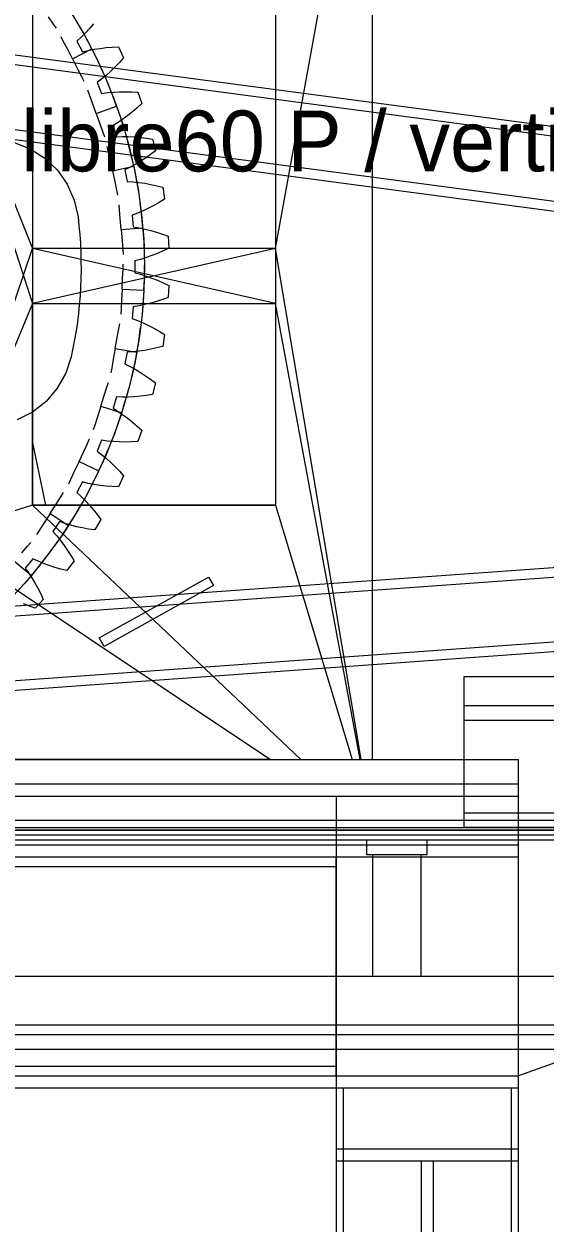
# Model space of a CAD drawing. Header units: millimetres. Extents: x -191664 to 191490, y -197311 to 10263.
# Drawn here: x 1793 to 2222, y -184551 to -183565 of the extents above; entities that cross this region are included whole.
import ezdxf

# ---------------------------------------------------------------- set-up
doc = ezdxf.new("R2010")
doc.units = ezdxf.units.MM
doc.layers.add('R15_COTAS_TRANSPORTE_P', color=1, linetype='Continuous', lineweight=0)
doc.layers.add('R15_PRENSA_RECEPCION_P', color=2, linetype='Continuous', lineweight=0)
doc.dimstyles.new('PLANTA_20', dxfattribs={"dimtxt": 50, "dimasz": 30, "dimexe": 30, "dimexo": 16, "dimgap": 20, "dimtad": 1, "dimtih": 1, "dimtoh": 1, "dimdec": 1, "dimzin": 0, "dimdsep": 46, "dimcen": 0.09, "dimadec": 0, "dimazin": 0, "dimtfac": 1, "dimtdec": 4, "dimtofl": 0, "dimtmove": 0, "dimatfit": 3, "dimfxl": 1, "dimtolj": 1, "dimtzin": 0, "dimarcsym": 0})

# ---------------------------------------------------------------- blocks, each defined once
blk = doc.blocks.new('*D133')
at = {"layer": 'Defpoints', "color": 0, "transparency": 16777216}
for p in [(439.69, -194147.98), (217.89, -194406.09), (-500, -194490), (-500, -194490), (500, -194490)]:
    blk.add_point(p, dxfattribs=at)
at = {"layer": 'R15_COTAS_TRANSPORTE_P', "color": 0, "lineweight": -2, "transparency": 16777216}
blk.add_arc((-500, -194490), 722.77, 2.37834, 17.62166, dxfattribs=at)
at = {"layer": 'R15_COTAS_TRANSPORTE_P', "color": 0, "transparency": 16777216}
for points in [[(184.12, -194272.81), (193.59, -194269.58), (179.18, -194242.8)], [(227.15, -194459.9), (217.15, -194460.11), (222.77, -194490)]]:
    blk.add_solid(points, dxfattribs=at)

msp = doc.modelspace()

# ---------------------------------------------------------------- linework, layer by layer
at = {"layer": 'R15_PRENSA_RECEPCION_P', "color": 9, "true_color": 0xb9c3c2}
for p, q in [((2000, -183750), (2080, -183310)), ((2080, -184170), (2080, -183310)), ((2495, -183685.05), (748.69, -183453.22)), ((2493.95, -183692.98), (747.64, -183461.15)), ((1720, -183550), (1800, -183750)), ((1720, -183550), (1800, -183795)), ((1800, -183550), (1800, -183750)), ((2000, -183550), (2000, -183750)), ((1812.92, -183559.51), (1817.08, -183565.51)), ((1832.55, -183556.99), (1842.66, -183574.1)), ((1817.08, -183565.51), (1819.39, -183568.85)), ((1841.11, -183571.33), (1839.08, -183567.81)), ((1843.63, -183572.75), (1840.19, -183576.22)), ((1844.66, -183577.72), (1841.11, -183571.33)), ((1842.66, -183574.1), (1851.89, -183591.7)), ((1846.95, -183569.1), (1843.63, -183572.75)), ((1850.17, -183565.28), (1846.95, -183569.1)), ((1825.4, -183579.4), (1823.55, -183575.79)), ((1828.74, -183585.9), (1825.4, -183579.4)), ((1840.19, -183576.22), (1836.64, -183579.48)), ((1836.64, -183579.48), (1841.28, -183588.16)), ((1848.91, -183585.78), (1844.66, -183577.72)), ((1860.61, -183584.8), (1865.65, -183584.42)), ((1865.65, -183584.42), (1870.76, -183584.19)), ((1870.76, -183584.19), (1874.98, -183593.1)), ((1832.9, -183594), (1828.74, -183585.9)), ((1832.9, -183594), (1848.91, -183585.78)), ((1832.9, -183594), (1837.06, -183602.11)), ((1841.28, -183588.16), (1845.97, -183587.02)), ((1845.97, -183587.02), (1850.76, -183586.09)), ((1848.91, -183585.78), (1852.98, -183593.93)), ((1850.76, -183586.09), (1855.64, -183585.36)), ((1851.89, -183591.7), (1860.22, -183609.74)), ((1852.98, -183593.93), (1856.11, -183600.54)), ((1855.64, -183585.36), (1860.61, -183584.8)), ((1874.98, -183593.1), (1871.56, -183596.91)), ((1837.06, -183602.11), (1840.4, -183608.61)), ((1856.11, -183600.54), (1857.79, -183604.24)), ((1864.48, -183604.05), (1860.82, -183607.36)), ((1868.06, -183600.56), (1864.48, -183604.05)), ((1871.56, -183596.91), (1868.06, -183600.56)), ((1840.4, -183608.61), (1842.26, -183612.22)), ((1857.06, -183610.47), (1853.2, -183613.37)), ((1853.2, -183613.37), (1856.97, -183622.47)), ((1860.82, -183607.36), (1857.06, -183610.47)), ((1860.22, -183609.74), (1867.62, -183628.19)), ((1863.47, -183617.51), (1861.92, -183613.76)), ((1846.84, -183623.46), (1845.48, -183619.64)), ((1849.3, -183630.34), (1846.84, -183623.46)), ((1856.97, -183622.47), (1861.75, -183621.79)), ((1861.75, -183621.79), (1866.61, -183621.33)), ((1866.15, -183624.31), (1863.47, -183617.51)), ((1866.61, -183621.33), (1871.54, -183621.08)), ((1871.54, -183621.08), (1876.54, -183621.02)), ((1876.54, -183621.02), (1881.59, -183621.13)), ((1881.59, -183621.13), (1886.7, -183621.4)), ((1886.7, -183621.4), (1890.02, -183630.69)), ((1852.37, -183638.92), (1849.3, -183630.34)), ((1852.37, -183638.92), (1869.32, -183632.85)), ((1869.32, -183632.85), (1866.15, -183624.31)), ((1867.62, -183628.19), (1874.07, -183646.98)), ((1869.32, -183632.85), (1872.29, -183641.47)), ((1890.02, -183630.69), (1886.25, -183634.14)), ((1852.37, -183638.92), (1855.44, -183647.5)), ((1874.53, -183643.48), (1870.49, -183646.22)), ((1872.29, -183641.47), (1874.53, -183648.43)), ((1878.5, -183640.55), (1874.53, -183643.48)), ((1882.41, -183637.43), (1878.5, -183640.55)), ((1886.25, -183634.14), (1882.41, -183637.43)), ((1855.44, -183647.5), (1857.9, -183654.38)), ((1870.49, -183646.22), (1866.36, -183648.72)), ((1866.36, -183648.72), (1869.22, -183658.14)), ((1874.07, -183646.98), (1879.57, -183666.08)), ((1874.53, -183648.43), (1875.71, -183652.31)), ((1785.01, -183662.9), (1798.26, -183668.03)), ((1857.9, -183654.38), (1859.27, -183658.2)), ((1869.22, -183658.14), (1874.04, -183657.93)), ((1874.04, -183657.93), (1878.92, -183657.96)), ((1879.61, -183666.22), (1878.56, -183662.29)), ((1878.92, -183657.96), (1883.86, -183658.19)), ((1883.86, -183658.19), (1888.84, -183658.62)), ((1888.84, -183658.62), (1893.86, -183659.22)), ((1893.86, -183659.22), (1898.91, -183659.99)), ((1898.91, -183659.99), (1901.31, -183669.56)), ((1798.26, -183668.03), (1810.25, -183675.66)), ((1862.35, -183669.94), (1861.49, -183665.98)), ((1863.89, -183677.09), (1862.35, -183669.94)), ((1879.57, -183666.08), (1884.1, -183685.43)), ((1881.38, -183673.31), (1879.61, -183666.22)), ((1897.21, -183672.63), (1893.07, -183675.52)), ((1901.31, -183669.56), (1897.21, -183672.63)), ((1810.25, -183675.66), (1820.53, -183685.48)), ((1865.82, -183685.99), (1863.89, -183677.09)), ((1865.82, -183685.99), (1883.41, -183682.19)), ((1884.64, -183680.78), (1880.35, -183683.1)), ((1883.41, -183682.19), (1881.38, -183673.31)), ((1883.41, -183682.19), (1885.23, -183691.12)), ((1888.88, -183678.25), (1884.64, -183680.78)), ((1893.07, -183675.52), (1888.88, -183678.25)), ((1820.53, -183685.48), (1828.69, -183697.11)), ((1865.82, -183685.99), (1867.74, -183694.9)), ((1880.35, -183683.1), (1876, -183685.19)), ((1876, -183685.19), (1877.92, -183694.85)), ((1884.1, -183685.43), (1887.63, -183704.99)), ((1885.23, -183691.12), (1886.54, -183698.31)), ((1828.69, -183697.11), (1834.43, -183710.12)), ((1867.74, -183694.9), (1869.28, -183702.04)), ((1869.28, -183702.04), (1870.14, -183706)), ((1877.92, -183694.85), (1882.73, -183695.11)), ((1882.73, -183695.11), (1887.59, -183695.62)), ((1886.54, -183698.31), (1887.21, -183702.32)), ((1887.59, -183695.62), (1892.48, -183696.33)), ((1892.48, -183696.33), (1897.39, -183697.24)), ((1897.39, -183697.24), (1902.33, -183698.34)), ((1902.33, -183698.34), (1907.28, -183699.6)), ((1907.28, -183699.6), (1908.73, -183709.36)), ((1834.43, -183710.12), (1837.52, -183723.99)), ((1887.63, -183704.99), (1890.17, -183724.7)), ((1889.25, -183716.61), (1888.73, -183712.58)), ((1904.35, -183712), (1899.95, -183714.48)), ((1908.73, -183709.36), (1904.35, -183712)), ((1871.66, -183718.05), (1871.33, -183714.01)), ((1872.25, -183725.33), (1871.66, -183718.05)), ((1886.54, -183720.78), (1882.01, -183722.43)), ((1882.01, -183722.43), (1882.98, -183732.23)), ((1891.04, -183718.88), (1886.54, -183720.78)), ((1890.09, -183723.87), (1889.25, -183716.61)), ((1895.51, -183716.78), (1891.04, -183718.88)), ((1899.95, -183714.48), (1895.51, -183716.78)), ((1837.52, -183723.99), (1838.31, -183731.17)), ((1838.31, -183731.17), (1838.96, -183738.37)), ((1873, -183734.42), (1872.25, -183725.33)), ((1882.98, -183732.23), (1887.74, -183732.96)), ((1890.94, -183732.94), (1890.09, -183723.87)), ((1890.17, -183724.7), (1891.71, -183744.51)), ((1838.96, -183738.37), (1839.44, -183745.58)), ((1873, -183734.42), (1890.94, -183732.94)), ((1873, -183734.42), (1873.74, -183743.5)), ((1887.74, -183732.96), (1892.52, -183733.94)), ((1890.94, -183732.94), (1891.58, -183742.04)), ((1891.58, -183742.04), (1891.94, -183749.34)), ((1892.52, -183733.94), (1897.32, -183735.13)), ((1897.32, -183735.13), (1902.12, -183736.52)), ((1902.12, -183736.52), (1906.92, -183738.09)), ((1906.92, -183738.09), (1911.73, -183739.84)), ((1911.73, -183739.84), (1912.22, -183749.69)), ((1720, -183986), (1800, -183750)), ((1800, -183750), (1800, -183795)), ((2000, -183795), (1800, -183750)), ((2000, -183750), (1800, -183750)), ((2000, -183750), (1800, -183795)), ((1839.44, -183745.58), (1839.78, -183752.79)), ((1873.74, -183743.5), (1874.34, -183750.78)), ((1874.34, -183750.78), (1874.67, -183754.82)), ((1891.71, -183744.51), (1892.25, -183764.38)), ((1891.94, -183749.34), (1892.08, -183753.39)), ((1907.6, -183751.89), (1902.97, -183753.93)), ((1912.22, -183749.69), (1907.6, -183751.89)), ((2000, -183750), (2000, -183795)), ((2070.59, -184170), (2000, -183750)), ((1839.78, -183752.79), (1839.96, -183760.01)), ((1839.96, -183760.01), (1839.99, -183767.24)), ((1889.01, -183758.88), (1884.34, -183760.08)), ((1884.34, -183760.08), (1884.34, -183769.92)), ((1893.68, -183757.44), (1889.01, -183758.88)), ((1898.33, -183755.78), (1893.68, -183757.44)), ((1902.97, -183753.93), (1898.33, -183755.78)), ((1839.99, -183767.24), (1839.87, -183774.46)), ((1874.25, -183774.26), (1874.6, -183766.96)), ((1874.6, -183766.96), (1874.8, -183762.91)), ((1884.34, -183769.92), (1889.01, -183771.12)), ((1889.01, -183771.12), (1893.68, -183772.56)), ((1892.25, -183764.38), (1891.78, -183784.25)), ((1892.12, -183775.14), (1892.24, -183767.83)), ((1892.24, -183767.83), (1892.25, -183763.77)), ((1839.87, -183774.46), (1839.59, -183781.68)), ((1873.8, -183783.36), (1874.25, -183774.26)), ((1891.78, -183784.25), (1892.12, -183775.14)), ((1893.68, -183772.56), (1898.33, -183774.22)), ((1898.33, -183774.22), (1902.97, -183776.07)), ((1902.97, -183776.07), (1907.6, -183778.11)), ((1907.6, -183778.11), (1912.22, -183780.31)), ((1912.22, -183780.31), (1911.73, -183790.16)), ((1839.16, -183788.89), (1838.57, -183796.1)), ((1839.59, -183781.68), (1839.16, -183788.89)), ((1873.8, -183783.36), (1873.35, -183792.46)), ((1873.8, -183783.36), (1891.78, -183784.25)), ((1891.78, -183784.25), (1890.3, -183804.07)), ((1891.78, -183784.25), (1891.22, -183793.34)), ((1911.73, -183790.16), (1906.92, -183791.91)), ((1800, -183795), (1720, -183986)), ((1800, -183795), (1800, -183908.33)), ((1800, -183961), (1800, -183795)), ((1800, -183795), (2000, -183795)), ((1838.57, -183796.1), (1837.84, -183803.28)), ((1872.99, -183799.76), (1872.79, -183803.81)), ((1873.35, -183792.46), (1872.99, -183799.76)), ((1882.98, -183797.77), (1882.01, -183807.57)), ((1887.74, -183797.04), (1882.98, -183797.77)), ((1892.52, -183796.06), (1887.74, -183797.04)), ((1890.63, -183800.63), (1890.24, -183804.67)), ((1891.22, -183793.34), (1890.63, -183800.63)), ((1897.32, -183794.87), (1892.52, -183796.06)), ((1902.12, -183793.48), (1897.32, -183794.87)), ((1906.92, -183791.91), (1902.12, -183793.48)), ((2000, -183795), (2000, -183961)), ((2069.61, -184170), (2000, -183795)), ((1836.95, -183810.45), (1835.91, -183817.6)), ((1837.84, -183803.28), (1836.95, -183810.45)), ((1882.01, -183807.57), (1886.54, -183809.22)), ((1886.54, -183809.22), (1891.04, -183811.12)), ((1890.3, -183804.07), (1887.82, -183823.78)), ((1891.04, -183811.12), (1895.51, -183813.22)), ((1835.91, -183817.6), (1834.71, -183824.73)), ((1869.84, -183823.03), (1871.14, -183815.84)), ((1871.14, -183815.84), (1871.87, -183811.85)), ((1887.44, -183826.24), (1888.51, -183819)), ((1888.51, -183819), (1889.05, -183814.98)), ((1895.51, -183813.22), (1899.95, -183815.52)), ((1899.95, -183815.52), (1904.35, -183818)), ((1904.35, -183818), (1908.73, -183820.64)), ((1908.73, -183820.64), (1907.28, -183830.4)), ((1834.71, -183824.73), (1833.37, -183831.83)), ((1868.2, -183832), (1869.84, -183823.03)), ((1887.82, -183823.78), (1884.35, -183843.35)), ((1885.91, -183835.22), (1887.44, -183826.24)), ((1907.28, -183830.4), (1902.33, -183831.66)), ((1831.87, -183838.9), (1827.44, -183852.4)), ((1833.37, -183831.83), (1831.87, -183838.9)), ((1868.2, -183832), (1866.57, -183840.96)), ((1868.2, -183832), (1885.91, -183835.22)), ((1877.92, -183835.15), (1876, -183844.81)), ((1882.73, -183834.89), (1877.92, -183835.15)), ((1887.59, -183834.38), (1882.73, -183834.89)), ((1885.91, -183835.22), (1884.18, -183844.17)), ((1892.48, -183833.67), (1887.59, -183834.38)), ((1897.39, -183832.76), (1892.48, -183833.67)), ((1902.33, -183831.66), (1897.39, -183832.76)), ((1865.27, -183848.15), (1864.54, -183852.14)), ((1866.57, -183840.96), (1865.27, -183848.15)), ((1876, -183844.81), (1880.35, -183846.9)), ((1884.35, -183843.35), (1879.88, -183862.72)), ((1880.35, -183846.9), (1884.64, -183849.22)), ((1884.18, -183844.17), (1882.64, -183851.31)), ((1884.64, -183849.22), (1888.88, -183851.75)), ((1827.44, -183852.4), (1820.46, -183864.78)), ((1861.33, -183863.85), (1862.57, -183859.99)), ((1882.64, -183851.31), (1881.72, -183855.27)), ((1888.88, -183851.75), (1893.07, -183854.48)), ((1893.07, -183854.48), (1897.21, -183857.37)), ((1897.21, -183857.37), (1901.31, -183860.44)), ((1901.31, -183860.44), (1898.91, -183870.01)), ((1820.46, -183864.78), (1811.19, -183875.56)), ((1859.1, -183870.81), (1861.33, -183863.85)), ((1879.88, -183862.72), (1874.45, -183881.83)), ((1876.13, -183876.28), (1878.14, -183869.25)), ((1878.14, -183869.25), (1879.2, -183865.34)), ((1898.91, -183870.01), (1893.86, -183870.78)), ((1811.19, -183875.56), (1800, -183884.32)), ((1856.31, -183879.48), (1853.52, -183888.16)), ((1856.31, -183879.48), (1859.1, -183870.81)), ((1856.31, -183879.48), (1873.45, -183884.99)), ((1869.22, -183871.86), (1866.36, -183881.28)), ((1874.04, -183872.07), (1869.22, -183871.86)), ((1873.45, -183884.99), (1876.13, -183876.28)), ((1878.92, -183872.04), (1874.04, -183872.07)), ((1883.86, -183871.81), (1878.92, -183872.04)), ((1888.84, -183871.38), (1883.86, -183871.81)), ((1893.86, -183870.78), (1888.84, -183871.38)), ((1800, -183884.32), (1787.32, -183890.73)), ((1853.52, -183888.16), (1851.29, -183895.12)), ((1866.36, -183881.28), (1870.49, -183883.78)), ((1874.45, -183881.83), (1868.05, -183900.65)), ((1870.49, -183883.78), (1874.53, -183886.52)), ((1873.45, -183884.99), (1870.56, -183893.63)), ((1874.53, -183886.52), (1878.5, -183889.45)), ((1878.5, -183889.45), (1882.41, -183892.57)), ((1851.29, -183895.12), (1850.05, -183898.98)), ((1870.56, -183893.63), (1868.1, -183900.52)), ((1882.41, -183892.57), (1886.25, -183895.86)), ((1886.25, -183895.86), (1890.02, -183899.31)), ((1890.02, -183899.31), (1886.7, -183908.6)), ((1800, -183908.33), (1800, -183961)), ((1811.02, -183961), (1800, -183908.33)), ((1845.34, -183910.17), (1847.07, -183906.5)), ((1856.97, -183907.53), (1853.2, -183916.63)), ((1861.75, -183908.21), (1856.97, -183907.53)), ((1868.05, -183900.65), (1860.71, -183919.12)), ((1866.61, -183908.67), (1861.75, -183908.21)), ((1871.54, -183908.92), (1866.61, -183908.67)), ((1868.1, -183900.52), (1866.67, -183904.32)), ((1876.54, -183908.98), (1871.54, -183908.92)), ((1881.59, -183908.87), (1876.54, -183908.98)), ((1886.7, -183908.6), (1881.59, -183908.87)), ((1838.32, -183925.01), (1842.21, -183916.78)), ((1842.21, -183916.78), (1845.34, -183910.17)), ((1860.71, -183919.12), (1852.44, -183937.19)), ((1853.2, -183916.63), (1857.06, -183919.53)), ((1857.06, -183919.53), (1860.82, -183922.64)), ((1858.39, -183924.43), (1861.3, -183917.72)), ((1861.3, -183917.72), (1862.86, -183913.97)), ((1838.32, -183925.01), (1834.42, -183933.25)), ((1838.32, -183925.01), (1854.59, -183932.71)), ((1854.59, -183932.71), (1858.39, -183924.43)), ((1860.82, -183922.64), (1864.48, -183925.95)), ((1864.48, -183925.95), (1868.06, -183929.44)), ((1868.06, -183929.44), (1871.56, -183933.09)), ((1834.42, -183933.25), (1831.3, -183939.85)), ((1852.44, -183937.19), (1843.26, -183954.82)), ((1854.59, -183932.71), (1850.6, -183940.9)), ((1874.98, -183936.9), (1870.76, -183945.81)), ((1871.56, -183933.09), (1874.98, -183936.9)), ((1831.3, -183939.85), (1829.56, -183943.52)), ((1841.28, -183941.84), (1836.64, -183950.52)), ((1845.97, -183942.98), (1841.28, -183941.84)), ((1847.26, -183947.4), (1845.35, -183950.99)), ((1850.76, -183943.91), (1845.97, -183942.98)), ((1850.6, -183940.9), (1847.26, -183947.4)), ((1855.64, -183944.64), (1850.76, -183943.91)), ((1860.61, -183945.2), (1855.64, -183944.64)), ((1865.65, -183945.58), (1860.61, -183945.2)), ((1870.76, -183945.81), (1865.65, -183945.58)), ((1819.48, -183960.15), (1823.43, -183954)), ((1823.43, -183954), (1825.63, -183950.6)), ((1843.26, -183954.82), (1833.21, -183971.96)), ((1836.64, -183950.52), (1840.19, -183953.78)), ((1840.19, -183953.78), (1843.63, -183957.25)), ((1843.63, -183957.25), (1846.95, -183960.9)), ((1800, -183961), (1720, -183986)), ((1811.02, -183961), (1800, -183961)), ((1800, -183961), (2000, -183961)), ((1800, -183961), (2020.83, -184170)), ((1814.54, -183967.8), (1809.6, -183975.46)), ((2000, -183961), (1811.02, -183961)), ((1814.54, -183967.8), (1819.48, -183960.15)), ((1814.54, -183967.8), (1829.67, -183977.56)), ((1834.51, -183969.84), (1838.27, -183963.57)), ((1838.27, -183963.57), (1840.31, -183960.06)), ((1846.95, -183960.9), (1850.17, -183964.72)), ((1850.17, -183964.72), (1853.29, -183968.7)), ((1853.29, -183968.7), (1856.32, -183972.82)), ((2000, -183961), (2063.09, -184170)), ((1809.6, -183975.46), (1805.64, -183981.6)), ((1822.31, -183974.44), (1816.83, -183982.62)), ((1833.21, -183971.96), (1822.3, -183988.57)), ((1826.86, -183976.03), (1822.31, -183974.44)), ((1829.67, -183977.56), (1824.64, -183985.16)), ((1831.53, -183977.43), (1826.86, -183976.03)), ((1829.67, -183977.56), (1834.51, -183969.84)), ((1836.32, -183978.63), (1831.53, -183977.43)), ((1841.21, -183979.67), (1836.32, -183978.63)), ((1856.32, -183972.82), (1851.25, -183981.28)), ((1720, -183986), (1996, -184170)), ((1805.64, -183981.6), (1803.44, -183985.01)), ((1822.3, -183988.57), (1810.56, -184004.61)), ((1816.83, -183982.62), (1820.05, -183986.22)), ((1820.05, -183986.22), (1823.13, -183990.01)), ((1824.64, -183985.16), (1820.48, -183991.17)), ((1846.19, -183980.55), (1841.21, -183979.67)), ((1851.25, -183981.28), (1846.19, -183980.55)), ((1791.27, -184000.18), (1796, -183994.6)), ((1796, -183994.6), (1798.62, -183991.51)), ((1820.48, -183991.17), (1818.12, -183994.47)), ((1823.13, -183990.01), (1826.08, -183993.97)), ((1826.08, -183993.97), (1828.91, -183998.09)), ((1828.91, -183998.09), (1831.63, -184002.35)), ((1785.38, -184007.12), (1799.1, -184018.77)), ((1800.23, -184005.02), (1793.98, -184012.63)), ((1810.56, -184004.61), (1798.03, -184020.03)), ((1804.6, -184007.06), (1800.23, -184005.02)), ((1809.12, -184008.9), (1804.6, -184007.06)), ((1804.92, -184011.75), (1809.46, -184006.03)), ((1809.46, -184006.03), (1811.94, -184002.81)), ((1834.24, -184006.75), (1828.36, -184014.67)), ((1831.63, -184002.35), (1834.24, -184006.75)), ((1793.98, -184012.63), (1796.83, -184016.52)), ((1796.83, -184016.52), (1799.52, -184020.59)), ((1799.1, -184018.77), (1804.92, -184011.75)), ((1813.76, -184010.57), (1809.12, -184008.9)), ((1818.53, -184012.08), (1813.76, -184010.57)), ((1823.4, -184013.45), (1818.53, -184012.08)), ((1828.36, -184014.67), (1823.4, -184013.45)), ((1798.03, -184020.03), (1784.73, -184034.8)), ((1793.13, -184025.65), (1788.22, -184031.07)), ((1799.1, -184018.77), (1793.13, -184025.65)), ((1799.52, -184020.59), (1802.06, -184024.83)), ((1802.06, -184024.83), (1804.48, -184029.2)), ((1855, -184070), (1945, -184020)), ((1949, -184027), (1859, -184077)), ((1945, -184020), (1949, -184027)), ((1804.48, -184029.2), (1806.77, -184033.71)), ((1806.77, -184033.71), (1808.93, -184038.34)), ((1797.49, -184043.95), (1792.77, -184042.12)), ((1802.31, -184045.65), (1797.49, -184043.95)), ((1808.93, -184038.34), (1802.31, -184045.65)), ((725.92, -184181.07), (2483.03, -184054.93)), ((726.49, -184189.05), (2483.6, -184062.91)), ((1859, -184077), (1855, -184070)), ((120, -184170), (2080, -184170)), ((1996, -184170), (493.33, -184170)), ((1706.67, -184170), (1996, -184170)), ((1996, -184170), (2020.83, -184170)), ((2020.83, -184170), (2063.09, -184170)), ((2063.09, -184170), (2069.61, -184170)), ((2069.61, -184170), (2070.59, -184170)), ((2070.59, -184170), (2080, -184170))]:
    msp.add_line(p, q, dxfattribs=at)
at = {"layer": 'R15_PRENSA_RECEPCION_P', "color": 117, "true_color": 0x376c5b}
for p, q in [((2486.98, -183745.52), (740.67, -183513.69)), ((2485.92, -183753.45), (739.61, -183521.62)), ((721.55, -184120.23), (2478.66, -183994.09)), ((722.13, -184128.21), (2479.24, -184002.07)), ((3000, -184220), (500, -184220)), ((3000, -184228), (500, -184228)), ((500, -184388), (3000, -184388)), ((500, -184396), (3000, -184396))]:
    msp.add_line(p, q, dxfattribs=at)
at = {"layer": 'R15_PRENSA_RECEPCION_P', "color": 252, "true_color": 0x7f959c}
for p, q in [((2155, -184102), (2155, -184126)), ((2785, -184102), (2155, -184102)), ((2155, -184126), (2155, -184138)), ((2775, -184126), (2155, -184126)), ((2155, -184138), (2155, -184214)), ((2775, -184138), (2155, -184138)), ((2775, -184214), (2155, -184214)), ((2155, -184214), (2155, -184226)), ((2785, -184226), (2155, -184226)), ((2200, -184226), (2770, -184226)), ((2770, -184226), (2200, -184430)), ((2200, -184430), (2200, -184226))]:
    msp.add_line(p, q, dxfattribs=at)
at = {"layer": 'R15_PRENSA_RECEPCION_P', "color": 251, "true_color": 0x53616b}
for p, q in [((0, -184170), (2200, -184170)), ((2200, -184190), (2200, -184170)), ((0, -184190), (2200, -184190)), ((2200, -184200), (2200, -184190)), ((0, -184200), (2200, -184200)), ((2050, -184200), (2200, -184200)), ((2050, -184200), (2050, -184490)), ((2200, -184490), (2200, -184200)), ((0, -184226), (2200, -184226)), ((2200, -184250), (2200, -184226)), ((0, -184240), (2200, -184240)), ((2200, -184250), (2200, -184240)), ((0, -184250), (2200, -184250)), ((150, -184250), (2050, -184250)), ((2050, -184258), (2050, -184250)), ((2200, -184430), (2200, -184250)), ((150, -184258), (2050, -184258)), ((2050, -184422), (2050, -184258)), ((150, -184422), (2050, -184422)), ((2050, -184430), (2050, -184422)), ((0, -184430), (2200, -184430)), ((150, -184430), (2050, -184430)), ((2200, -184440), (2200, -184430)), ((0, -184440), (2200, -184440)), ((2050, -184490), (2200, -184490)), ((2050, -184490), (2050, -184500)), ((2200, -184500), (2200, -184490)), ((2050, -184500), (2200, -184500)), ((2120, -184500), (2130, -184500)), ((2120, -184500), (2120, -184680)), ((2130, -184680), (2130, -184500))]:
    msp.add_line(p, q, dxfattribs=at)
at = {"layer": 'R15_PRENSA_RECEPCION_P', "color": 254, "true_color": 0xe8e8df}
msp.add_line((590, -184228), (2910, -184228), dxfattribs=at)
at = {"layer": 'R15_PRENSA_RECEPCION_P', "color": 253, "true_color": 0xabb4b8}
for p, q in [((590, -184232), (2910, -184232)), ((590, -184236), (2910, -184236))]:
    msp.add_line(p, q, dxfattribs=at)
at = {"layer": 'R15_PRENSA_RECEPCION_P', "color": 250, "true_color": 0x30363a}
for p, q in [((2075, -184236), (2125, -184236)), ((2075, -184236), (2075, -184240)), ((2125, -184240), (2125, -184236))]:
    msp.add_line(p, q, dxfattribs=at)
at = {"layer": 'R15_PRENSA_RECEPCION_P', "color": 251, "true_color": 0x5c6a72}
for p, q in [((2075, -184240), (2125, -184240)), ((2075, -184240), (2075, -184248)), ((2125, -184248), (2125, -184240)), ((2075, -184248), (2125, -184248)), ((2080, -184248), (2120, -184248)), ((2080, -184248), (2080, -184348)), ((2120, -184348), (2120, -184248)), ((2080, -184348), (2120, -184348))]:
    msp.add_line(p, q, dxfattribs=at)
at = {"layer": 'R15_PRENSA_RECEPCION_P', "color": 251, "true_color": 0x596770}
for p, q in [((410, -184348), (2700, -184348)), ((410, -184408), (2700, -184408))]:
    msp.add_line(p, q, dxfattribs=at)
at = {"layer": 'R15_PRENSA_RECEPCION_P', "color": 8, "true_color": 0x657a85}
for p, q in [((2050, -184440), (2200, -184440)), ((2050, -184440), (2050, -185478)), ((2050, -184440), (2056, -184440)), ((2056, -185478), (2056, -184440)), ((2194, -184440), (2200, -184440)), ((2194, -184440), (2194, -185478)), ((2200, -185478), (2200, -184440))]:
    msp.add_line(p, q, dxfattribs=at)

# ---------------------------------------------------------------- texts
at = {"layer": 'R15_PRENSA_RECEPCION_P'}
msp.add_text('Tramo libre60 P / vertical 57.96 P / total guiado 353.48 P', height=50, dxfattribs=at).set_placement((1578.88, -183686.52))

# ---------------------------------------------------------------- dimensions: what is measured, and where the dimension line sits
at = {"layer": 'R15_COTAS_TRANSPORTE_P'}
dim = msp.add_angular_dim_2l(base=(217.89, -194406.09), line1=((-500, -194490), (500, -194490)), line2=((-500, -194490), (439.69, -194147.98)), dimstyle='PLANTA_20', dxfattribs=at)
dim.commit()
dim.dimension.update_dxf_attribs({"geometry": '*D133', "text_midpoint": (191490.46, -33543.69)})

doc.saveas('drawing.dxf')
